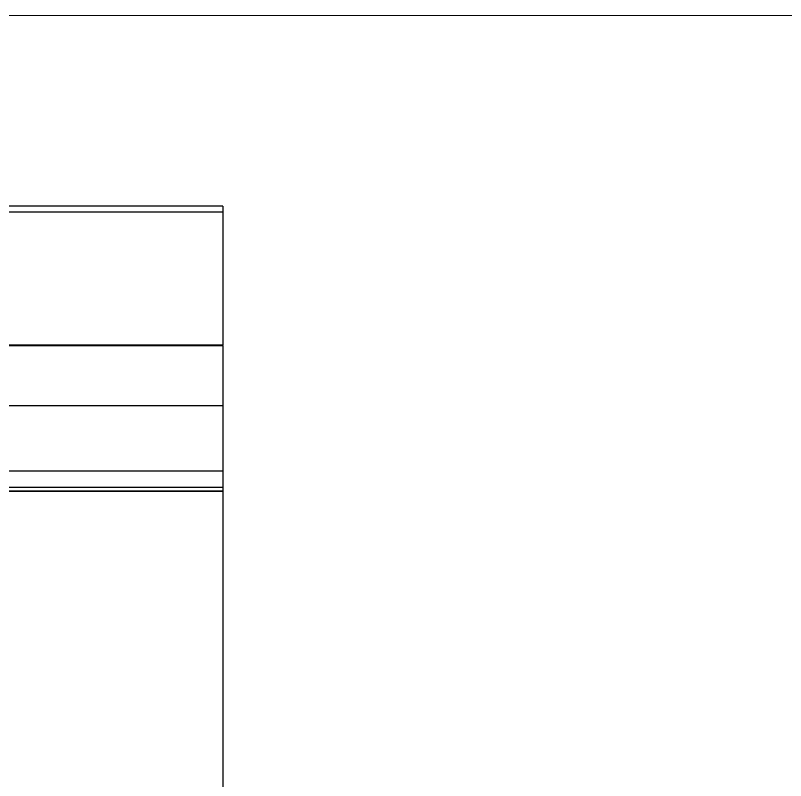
# Model space of a CAD drawing. Header units: millimetres. Extents: x 1359 to 3577, y 1333 to 3557.
# Drawn here: x 2688.7 to 2755.1, y 3288.5 to 3354.6 of the extents above; entities that cross this region are included whole.
import ezdxf

# ---------------------------------------------------------------- set-up
doc = ezdxf.new("R2010")
doc.units = ezdxf.units.MM
doc.layers.add('000-PI-Oprema', color=30, linetype='Continuous', lineweight=5)
doc.layers.add('000-PI-ORMAR', color=2, linetype='Continuous')
doc.layers.add('002-PI-Kabelska kanalica', color=150, linetype='Continuous')

# ---------------------------------------------------------------- blocks, each defined once
blk = doc.blocks.new('montazna 2000x1000')
at = {"layer": '000-PI-ORMAR', "color": 0, "linetype": 'ByBlock', "lineweight": 0}
blk.add_line((855, 1893), (44, 1893), dxfattribs=at)
blk = doc.blocks.new('LL49 W 100-230V')
at = {"layer": '000-PI-Oprema', "color": 0, "linetype": 'ByBlock', "lineweight": 0, "ltscale": 0.25}
blk.add_line((46014.659, 36815.383), (45476.659, 36815.383), dxfattribs=at)
blk = doc.blocks.new('6ES7590-1AB60-0AA0')
for p, q in [((4304.23, 3000.414), (4144.23, 3000.414)), ((4304.23, 3000.414), (4304.23, 2999.914)), ((4304.23, 2999.914), (4144.23, 2999.914)), ((4304.23, 2999.914), (4304.23, 2988.414)), ((4304.23, 2988.414), (4144.23, 2988.414)), ((4304.23, 2988.353), (4144.23, 2988.353)), ((4304.23, 2988.353), (4304.23, 2988.414)), ((4304.23, 2988.353), (4304.23, 2983.189)), ((4304.23, 2983.189), (4144.23, 2983.189)), ((4304.23, 2983.189), (4304.23, 2977.531)), ((4304.23, 2977.531), (4144.23, 2977.531)), ((4304.23, 2977.531), (4304.23, 2976.136)), ((4304.23, 2976.136), (4144.23, 2976.136)), ((4304.23, 2975.822), (4144.23, 2975.822)), ((4144.23, 2975.802), (4304.23, 2975.802)), ((4304.23, 2976.136), (4304.23, 2975.822)), ((4304.23, 2975.802), (4304.23, 2975.822)), ((4304.23, 2975.801), (4304.23, 2930.564))]:
    blk.add_line(p, q)

msp = doc.modelspace()

# ---------------------------------------------------------------- block references
msp.add_blockref('6ES7590-1AB60-0AA0', (-1597.659, 337.669))
at = {"layer": '002-PI-Kabelska kanalica', "color": 0, "linetype": 'ByBlock', "lineweight": 0}
for name, p in [('LL49 W 100-230V', (-42783.088, -33460.827)), ('montazna 2000x1000', (2513.071, 1461.556))]:
    msp.add_blockref(name, p, dxfattribs=at)

doc.saveas('drawing.dxf')
